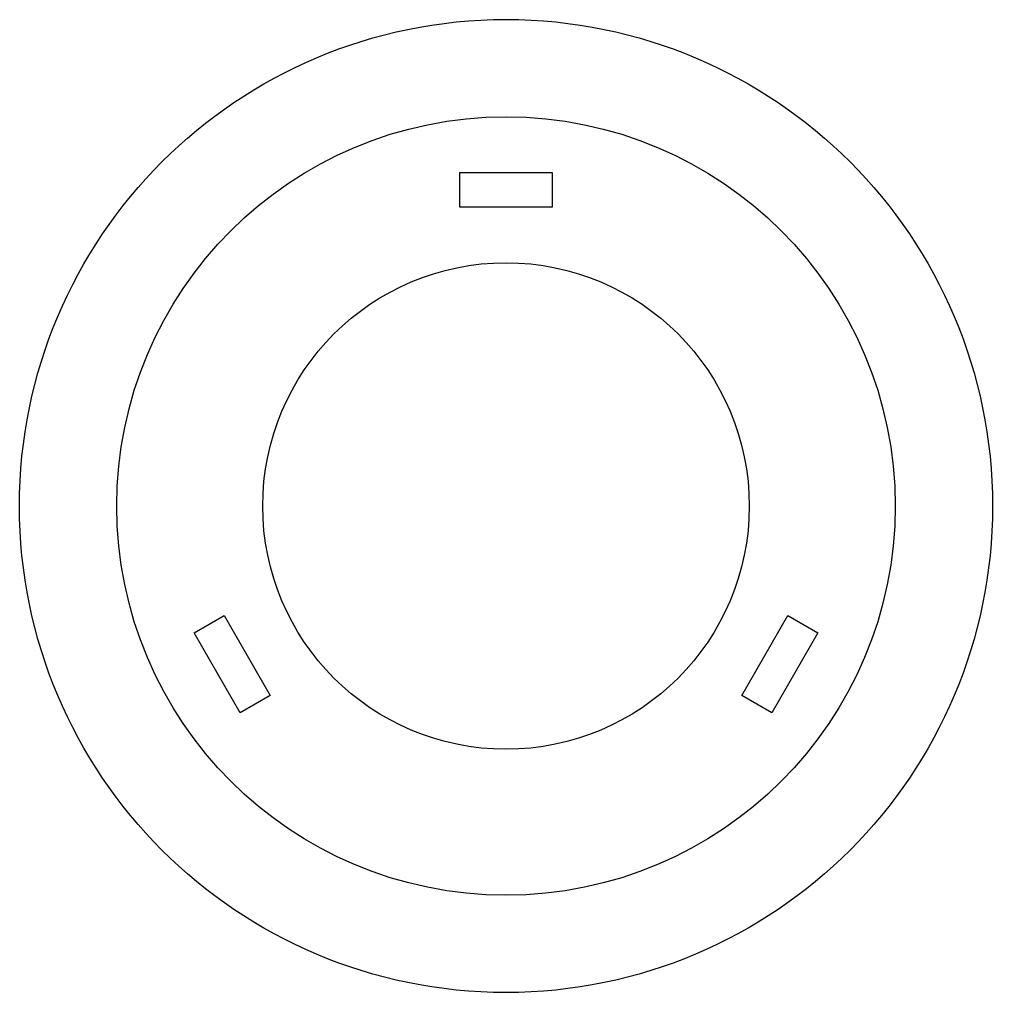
# Model space of a CAD drawing. Header units: inches. Extents: x -10 to 10, y -10 to 10.
import ezdxf

# ---------------------------------------------------------------- set-up
doc = ezdxf.new("R2010")
doc.units = ezdxf.units.IN
doc.header["$MEASUREMENT"] = 0

msp = doc.modelspace()

# ---------------------------------------------------------------- linework, layer by layer
for points in [[(-0.947, 6.855), (0.947, 6.855), (0.947, 6.145), (-0.947, 6.145)], [(-5.463, -4.248), (-6.41, -2.607), (-5.795, -2.252), (-4.848, -3.893)], [(6.41, -2.607), (5.463, -4.248), (4.848, -3.893), (5.795, -2.252)]]:
    msp.add_lwpolyline(points, close=True)
for radius in [10, 8, 5]:
    msp.add_circle((0, 0), radius)

doc.saveas('drawing.dxf')
